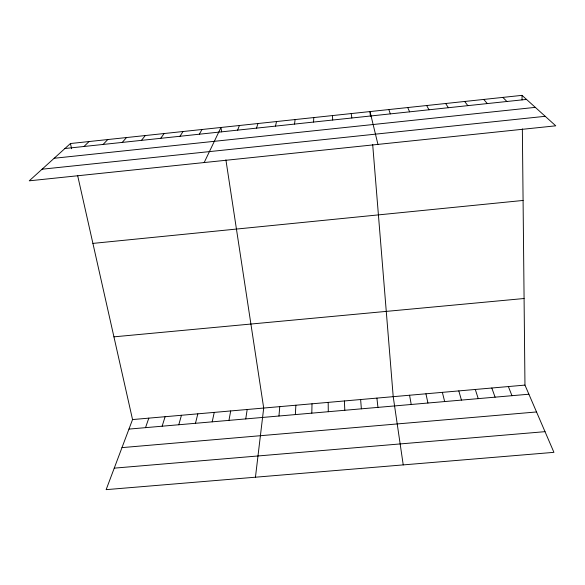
<?xml version="1.0" encoding="UTF-8"?>
<svg xmlns="http://www.w3.org/2000/svg" width="585" height="585" viewBox="0 0 585 585"><rect width="100%" height="100%" fill="white"/><g stroke="black" fill="none" stroke-linecap="round" stroke-linejoin="round"><path stroke-width="0.88" d="M311.812 413.149L312.01 403.804M313.575 122.06L313.772 117.57M295.366 414.589L295.871 405.222M278.957 416.015L279.769 406.634M255.448 477.206L263.703 408.045L225.898 159.851M294.511 124.086L295.118 119.559M245.744 418.911L247.184 409.5M228.947 420.381L230.695 410.948M212.194 421.843L214.249 412.388M275.491 126.111L276.515 121.541M195.47 423.299L197.84 413.829M178.783 424.754L181.46 415.27M256.522 128.13L257.948 123.523M162.14 426.209L165.116 416.703M145.526 427.657L148.817 418.136M77.593 175.346L132.546 419.569L106.148 489.645L553.929 452.344L524.964 385.098L522.354 128.875M237.605 130.141L239.433 125.497M204.18 162.55L220.969 127.471L221.635 131.881M199.331 134.214L201.986 129.497M179.983 136.268L183.046 131.515M160.685 138.323L164.158 133.526M141.438 140.371L145.321 135.537M122.236 142.411L126.528 137.541M103.084 144.451L107.786 139.544M83.984 146.484L89.081 141.541M70.434 143.53L29.25 180.823L555.75 125.819L522.01 95.355L70.434 143.53L71.604 148.729M64.935 148.51L526.5 99.406M54.156 158.264L535.304 107.362M42.069 169.211L545.213 116.305M92.905 243.397L523.085 200.45M113.929 336.843L524.08 298.511M132.546 419.569L524.964 385.098M128.956 429.097L528.891 394.217M121.98 447.62L536.533 411.957M114.243 468.146L545.023 431.664M502.844 97.402L506.895 101.49M483.729 99.443L487.342 103.574M464.658 101.476L467.839 105.651M445.631 103.501L448.388 107.72M426.655 105.527L428.98 109.783M407.723 107.545L409.624 111.837M508.372 386.561L511.97 395.694M491.817 388.016L495.093 397.171M388.842 109.563L390.319 113.892M475.291 389.464L478.245 398.634M458.808 390.912L461.441 400.103M442.355 392.359L444.666 401.566M377.939 144.4L370.005 111.574L370.371 116.057M425.938 393.8L427.935 403.028M409.558 395.233L411.233 404.484M403.233 464.899L393.215 396.674L372.682 144.51M351.212 113.578L351.848 117.987M376.901 398.107L377.947 407.387M360.631 399.533L361.362 408.835M332.47 115.574L332.689 120.027M344.389 400.959L344.806 410.275M328.185 402.385L328.287 411.716M522.01 95.355L522.061 99.918"/></g></svg>
